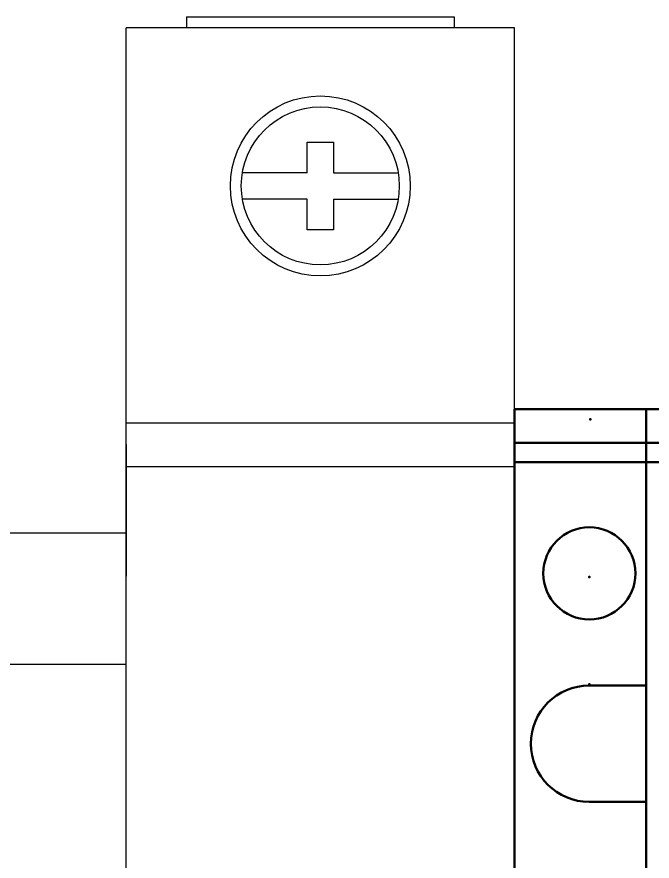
# Model space of a CAD drawing. Header units: millimetres. Extents: x -72 to 2978, y -1067 to 2817.
# Drawn here: x 523.55 to 552.5, y 786.95 to 825.42 of the extents above; entities that cross this region are included whole.
import ezdxf

# ---------------------------------------------------------------- set-up
doc = ezdxf.new("R2010")
doc.units = ezdxf.units.MM
doc.layers.add('2d ConnectionPoints', color=7, linetype='Continuous', lineweight=50)
doc.layers.add('AM_0', color=7, linetype='Continuous', lineweight=50)

msp = doc.modelspace()

# ---------------------------------------------------------------- linework, layer by layer
at = {"color": 7, "linetype": 'Continuous'}
for p, q in [((531.28, 825.418), (531.28, 824.918)), ((531.28, 825.418), (543.48, 825.418)), ((543.48, 825.418), (543.48, 824.918)), ((528.53, 743.918), (528.53, 824.918)), ((546.23, 824.918), (528.53, 824.918)), ((546.23, 743.918), (546.23, 824.918)), ((536.78, 818.318), (536.78, 819.718)), ((536.78, 819.718), (537.98, 819.718)), ((537.98, 819.718), (537.98, 818.318)), ((536.78, 818.318), (533.83, 818.318)), ((537.98, 818.318), (540.929, 818.318)), ((536.78, 817.118), (533.83, 817.118)), ((536.78, 815.718), (536.78, 817.118)), ((537.98, 817.118), (537.98, 815.718)), ((537.98, 817.118), (540.929, 817.118)), ((537.98, 815.718), (536.78, 815.718)), ((528.53, 806.918), (546.23, 806.918)), ((546.23, 804.918), (528.53, 804.918))]:
    msp.add_line(p, q, dxfattribs=at)
for p, q in [((528.53, 805.936), (528.53, 799.936)), ((546.23, 799.936), (546.23, 805.936))]:
    msp.add_line(p, q)
at = {"color": 6, "linetype": 'ByBlock'}
for p, q in [((522.376, 801.918), (528.53, 801.918)), ((528.53, 795.918), (522.376, 795.918))]:
    msp.add_line(p, q, dxfattribs=at)
at = {"color": 7, "linetype": 'Continuous'}
for radius in [4.1, 3.6]:
    msp.add_circle((537.38, 817.718), radius, dxfattribs=at)
at = {"layer": '2d ConnectionPoints'}
for p in [(549.683, 807.087), (549.683, 807.087), (549.643, 799.904), (549.643, 799.904), (549.643, 795.014)]:
    msp.add_point(p, dxfattribs=at)
at = {"layer": 'AM_0'}
for p, q in [((546.23, 807.545), (546.23, 761.562)), ((552.23, 807.545), (546.23, 807.545)), ((546.23, 807.545), (546.23, 761.562)), ((552.23, 807.545), (552.23, 761.562)), ((558.23, 807.545), (552.23, 807.545)), ((552.23, 807.545), (552.23, 761.562)), ((552.23, 807.545), (552.23, 761.562)), ((552.23, 807.545), (552.23, 761.562)), ((552.23, 806.008), (546.23, 806.008)), ((558.23, 806.008), (552.23, 806.008)), ((552.23, 805.126), (546.23, 805.126)), ((558.23, 805.126), (552.23, 805.126)), ((552.23, 794.954), (549.63, 794.954)), ((552.23, 789.654), (549.63, 789.654))]:
    msp.add_line(p, q, dxfattribs=at)
msp.add_circle((549.643, 800.064), 2.1, dxfattribs=at)
msp.add_arc((549.63, 792.304), 2.65, 90, 270, dxfattribs=at)

doc.saveas('drawing.dxf')
